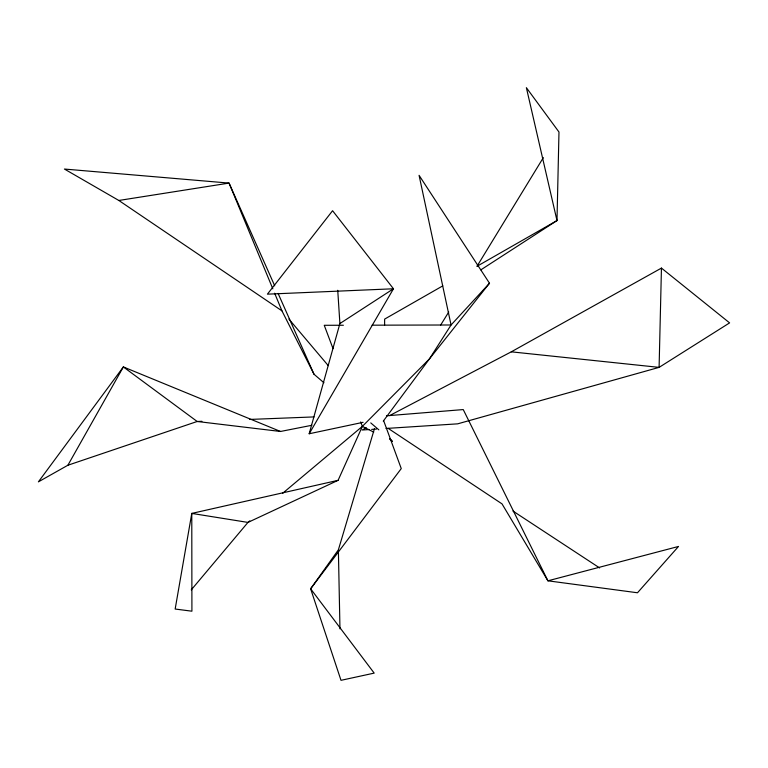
<?xml version="1.0" encoding="UTF-8"?>
<svg xmlns="http://www.w3.org/2000/svg" width="768" height="768" viewBox="0 0 768 768"><rect width="100%" height="100%" fill="white"/><g stroke="black" fill="none" stroke-linecap="round" stroke-linejoin="round"><path stroke-width="1.15" d="M384.614 325.085L384.634 319.104L442.781 285.869M389.616 415.594L511.286 351.83L661.45 268.09L659.098 367.373L457.67 423.84L385.997 428.467M363.11 422.314L309.178 433.766L339.898 323.549L337.738 290.294M374.438 428.726L338.371 549.85L310.627 588.797L341.002 680.323L374.189 673.114L310.627 588.797L401.261 468.595L383.587 420.499M191.251 589.882L247.958 522.413L338.093 480.326L362.371 426.374L429.446 358.886L489.494 283.238L419.078 175.325L451.056 324.989L429.446 358.886L383.27 421.142M280.502 431.472L197.184 421.488L123.36 366.931L38.4 481.853L67.891 465.235L123.36 366.931L280.502 431.472L311.866 425.28M309.178 433.766L393.466 288.778L332.582 210.72L267.408 294.163L393.466 288.778L339.898 323.549M477.11 266.102L543.35 157.613M440.515 325.286L448.733 312.029M489.494 283.238L451.056 324.989L372.096 325.181M249.782 520.867L247.958 522.413L191.779 513.408L175.162 609.034L191.914 611.194L191.779 513.408L338.093 480.326M282.739 493.21L362.371 426.374L373.718 432.115M480.874 269.846L556.992 220.57L558.979 132.019L526.368 87.677L556.992 220.57L477.043 266.275M366.346 427.795L362.112 430.013L369.274 429.552M67.891 465.235L197.184 421.488L201.946 421.306M272.822 288.816L229.056 183.091L64.426 169.046L118.829 200.467L229.056 183.091L274.694 285.773M386.467 415.814L463.248 409.574L547.92 580.81L637.488 592.771L678.509 546.451L547.92 580.81L502.013 503.875L388.099 428.323M371.664 429.398L376.445 429.091M249.658 419.434L314.054 416.918M343.382 325.248L324.25 325.296L333.043 348.624M511.286 351.83L659.098 367.373L729.6 322.886L661.45 268.09M512.976 511.066L599.635 567.936M118.829 200.467L281.942 310.848L314.016 374.246L323.923 382.742M370.752 422.899L378.854 429.85M389.664 439.114L392.362 441.427L390.048 438.691M288.893 319.066L328.272 365.635M278.093 293.414L314.016 374.246M274.646 293.222L281.942 310.848M360.701 421.93L362.371 426.374M338.4 551.05L339.965 628.848"/></g></svg>
